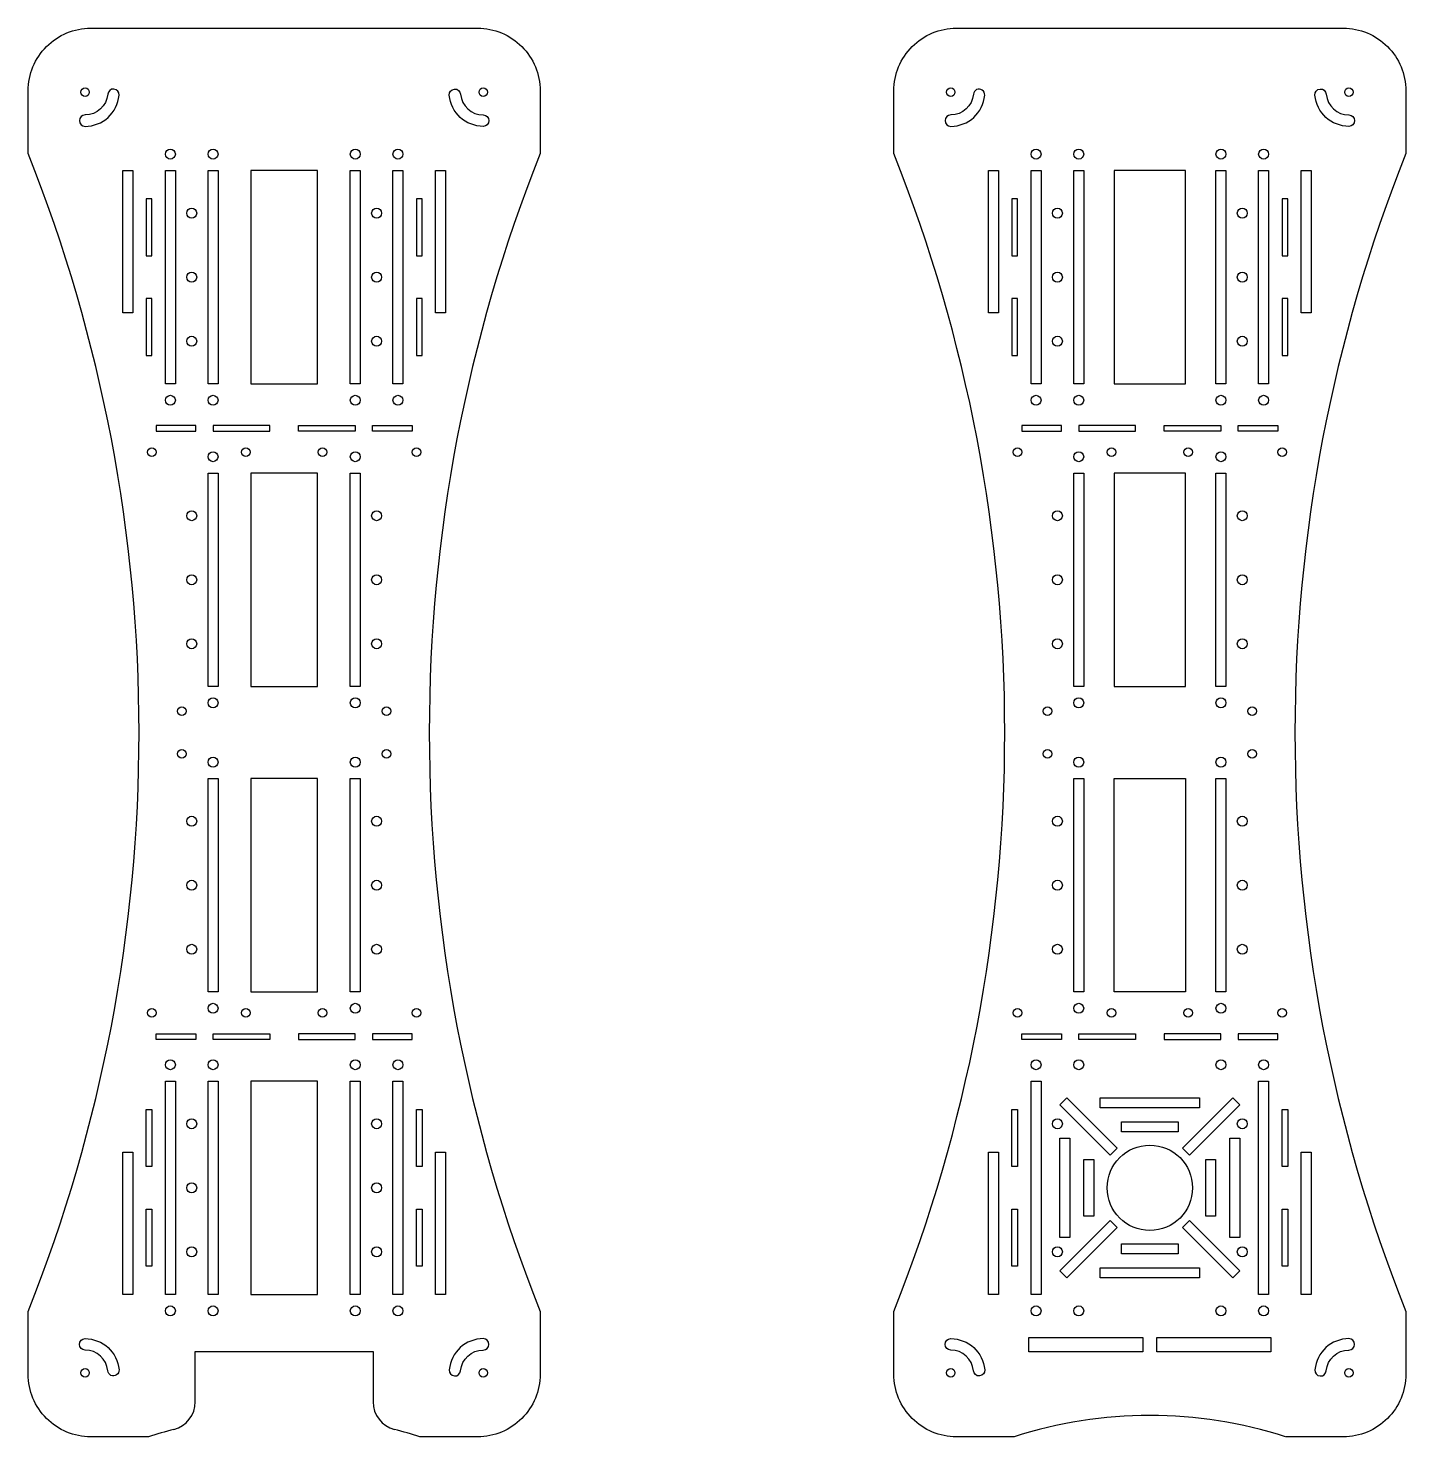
# Model space of a CAD drawing. Header units: inches. Extents: x 0 to 484, y 0 to 495.
import ezdxf

# ---------------------------------------------------------------- set-up
doc = ezdxf.new("R2010")
doc.units = ezdxf.units.IN
doc.header["$MEASUREMENT"] = 0
doc.layers.add('Attachment Grooves', color=2, linetype='Continuous', plot=False)
doc.layers.add('Support Holes', color=6, linetype='Continuous', plot=False)
doc.layers.add('Attachment Holes', color=1, linetype='Continuous')
doc.layers.add('Outline Cuts', color=5, linetype='Continuous')

msp = doc.modelspace()

# ---------------------------------------------------------------- linework, layer by layer
for centre in [(57.5, 430), (160, 22.5), (160, 22.5), (160, 22.5), (160, 22.5), (0, 0)]:
    msp.add_circle(centre, 0)
at = {"layer": 'Attachment Grooves'}
for points in [[(33.25, 395), (33.25, 445), (36.75, 445), (36.75, 395)], [(48.25, 370), (48.25, 445), (51.75, 445), (51.75, 370)], [(63.25, 370), (63.25, 445), (66.75, 445), (66.75, 370)], [(78.25, 445), (78.25, 370), (101.75, 370), (101.75, 445)], [(113.25, 370), (113.25, 445), (116.75, 445), (116.75, 370)], [(128.25, 370), (128.25, 445), (131.75, 445), (131.75, 370)], [(143.25, 395), (143.25, 445), (146.75, 445), (146.75, 395)], [(337.58, 395), (337.58, 445), (341.08, 445), (341.08, 395)], [(352.58, 370), (352.58, 445), (356.08, 445), (356.08, 370)], [(367.58, 370), (367.58, 445), (371.08, 445), (371.08, 370)], [(381.83, 445), (381.83, 370), (406.83, 370), (406.83, 445)], [(417.58, 370), (417.58, 445), (421.08, 445), (421.08, 370)], [(432.58, 370), (432.58, 445), (436.08, 445), (436.08, 370)], [(447.58, 395), (447.58, 445), (451.08, 445), (451.08, 395)], [(63.25, 263.67), (63.25, 338.67), (66.75, 338.67), (66.75, 263.67)], [(78.25, 338.67), (78.25, 263.67), (101.75, 263.67), (101.75, 338.67)], [(113.25, 263.67), (113.25, 338.67), (116.75, 338.67), (116.75, 263.67)], [(367.58, 263.67), (367.58, 338.67), (371.08, 338.67), (371.08, 263.67)], [(381.83, 338.67), (381.83, 263.67), (406.83, 263.67), (406.83, 338.67)], [(417.58, 263.67), (417.58, 338.67), (421.08, 338.67), (421.08, 263.67)], [(63.25, 156.33), (63.25, 231.33), (66.75, 231.33), (66.75, 156.33)], [(78.25, 231.33), (78.25, 156.33), (101.75, 156.33), (101.75, 231.33)], [(113.25, 156.33), (113.25, 231.33), (116.75, 231.33), (116.75, 156.33)], [(367.58, 156.33), (367.58, 231.33), (371.08, 231.33), (371.08, 156.33)], [(381.83, 156.33), (381.83, 231.33), (406.83, 231.33), (406.83, 156.33)], [(417.58, 156.33), (417.58, 231.33), (421.08, 231.33), (421.08, 156.33)], [(48.25, 50), (48.25, 125), (51.75, 125), (51.75, 50)], [(63.25, 50), (63.25, 125), (66.75, 125), (66.75, 50)], [(78.25, 125), (78.25, 50), (101.75, 50), (101.75, 125)], [(113.25, 50), (113.25, 125), (116.75, 125), (116.75, 50)], [(128.25, 50), (128.25, 125), (131.75, 125), (131.75, 50)], [(352.58, 50), (352.58, 125), (356.08, 125), (356.08, 50)], [(432.58, 50), (432.58, 125), (436.08, 125), (436.08, 50)], [(380.36, 98.99), (362.68, 116.67), (365.16, 119.14), (382.84, 101.47)], [(376.83, 119.14), (411.83, 119.14), (411.83, 115.64), (376.83, 115.64)], [(408.29, 98.99), (425.97, 116.67), (423.49, 119.14), (405.82, 101.47)], [(384.33, 110.64), (404.33, 110.64), (404.33, 107.14), (384.33, 107.14)], [(362.68, 70), (362.68, 105), (366.18, 105), (366.18, 70)], [(425.97, 105), (425.97, 70), (422.47, 70), (422.47, 105)], [(33.25, 50), (33.25, 100), (36.75, 100), (36.75, 50)], [(143.25, 50), (143.25, 100), (146.75, 100), (146.75, 50)], [(337.58, 50), (337.58, 100), (341.08, 100), (341.08, 50)], [(447.58, 50), (447.58, 100), (451.08, 100), (451.08, 50)], [(371.18, 77.5), (371.18, 97.5), (374.68, 97.5), (374.68, 77.5)], [(417.47, 97.5), (417.47, 77.5), (413.97, 77.5), (413.97, 97.5)], [(380.36, 76.01), (362.68, 58.33), (365.16, 55.86), (382.84, 73.53)], [(408.29, 76.01), (425.97, 58.33), (423.49, 55.86), (405.82, 73.53)], [(404.33, 64.36), (384.33, 64.36), (384.33, 67.86), (404.33, 67.86)], [(411.83, 55.86), (376.83, 55.86), (376.83, 59.36), (411.83, 59.36)], [(351.83, 29.86), (351.83, 34.86), (391.83, 34.86), (391.83, 29.86)], [(396.83, 29.86), (396.83, 34.86), (436.83, 34.86), (436.83, 29.86)]]:
    msp.add_lwpolyline(points, close=True, dxfattribs=at)
msp.add_circle((394.33, 87.5), 15, dxfattribs=at)
at = {"layer": 'Attachment Holes'}
for centre in [(50, 450.75), (65, 450.75), (115, 450.75), (130, 450.75), (354.33, 450.75), (369.33, 450.75), (419.33, 450.75), (434.33, 450.75), (57.5, 430), (122.5, 430), (361.83, 430), (426.83, 430), (57.5, 407.5), (122.5, 407.5), (361.83, 407.5), (426.83, 407.5), (57.5, 385), (122.5, 385), (361.83, 385), (426.83, 385), (50, 364.25), (65, 364.25), (115, 364.25), (130, 364.25), (354.33, 364.25), (369.33, 364.25), (419.33, 364.25), (434.33, 364.25), (65, 344.42), (115, 344.42), (369.33, 344.42), (419.33, 344.42), (57.5, 323.67), (122.5, 323.67), (361.83, 323.67), (426.83, 323.67), (57.5, 301.17), (122.5, 301.17), (361.83, 301.17), (426.83, 301.17), (57.5, 278.67), (122.5, 278.67), (361.83, 278.67), (426.83, 278.67), (65, 257.92), (115, 257.92), (369.33, 257.92), (419.33, 257.92), (65, 237.08), (115, 237.08), (369.33, 237.08), (419.33, 237.08), (57.5, 216.33), (122.5, 216.33), (361.83, 216.33), (426.83, 216.33), (57.5, 193.83), (122.5, 193.83), (361.83, 193.83), (426.83, 193.83), (57.5, 171.33), (122.5, 171.33), (361.83, 171.33), (426.83, 171.33), (65, 150.58), (115, 150.58), (369.33, 150.58), (419.33, 150.58), (50, 130.75), (65, 130.75), (115, 130.75), (130, 130.75), (354.33, 130.75), (369.33, 130.75), (419.33, 130.75), (434.33, 130.75), (57.5, 110), (122.5, 110), (361.83, 110), (426.83, 110), (57.5, 87.5), (122.5, 87.5), (57.5, 65), (122.5, 65), (361.83, 65), (426.83, 65), (50, 44.25), (65, 44.25), (115, 44.25), (130, 44.25), (354.33, 44.25), (369.33, 44.25), (419.33, 44.25), (434.33, 44.25)]:
    msp.add_circle(centre, 1.75, dxfattribs=at)
at = {"layer": 'Outline Cuts'}
for points in [[(0, 451), (0, 473, -0.414214), (22, 495), (158, 495, -0.414214), (180, 473), (180, 451)], [(304.33, 451), (304.33, 473, -0.414214), (326.33, 495), (462.33, 495, -0.414214), (484.33, 473), (484.33, 451)], [(0, 44, 0.191646), (0, 451)], [(180, 451, 0.191646), (180, 44)], [(304.33, 44, 0.191646), (304.33, 451)], [(484.33, 451, 0.191646), (484.33, 44)], [(42.25, 0), (22, 0, -0.414214), (0, 22), (0, 44)], [(180, 44), (180, 22, -0.414214), (158, 0), (137.75, 0)], [(346.58, 0), (326.33, 0, -0.414214), (304.33, 22), (304.33, 44)], [(484.33, 44), (484.33, 22, -0.414214), (462.33, 0), (442.08, 0)]]:
    msp.add_lwpolyline(points, format="xyb", dxfattribs=at)
for points in [[(20, 464.5, 1), (20, 460.5, 0.388879), (31.95, 471.45, 1), (27.97, 471.8, -0.388879)], [(160, 464.5, -1), (160, 460.5, -0.388879), (148.05, 471.45, -1), (152.03, 471.8, 0.388879)], [(324.33, 464.5, 1), (324.33, 460.5, 0.388879), (336.28, 471.45, 1), (332.3, 471.8, -0.388879)], [(464.33, 464.5, -1), (464.33, 460.5, -0.388879), (452.37, 471.45, -1), (456.36, 471.8, 0.388879)], [(20, 30.5, -1), (20, 34.5, -0.388879), (31.95, 23.55, -1), (27.97, 23.2, 0.388879)], [(160, 30.5, 1), (160, 34.5, 0.388879), (148.05, 23.55, 1), (152.03, 23.2, -0.388879)], [(324.33, 30.5, -1), (324.33, 34.5, -0.388879), (336.28, 23.55, -1), (332.3, 23.2, 0.388879)], [(464.33, 30.5, 1), (464.33, 34.5, 0.388879), (452.37, 23.55, 1), (456.36, 23.2, -0.388879)]]:
    msp.add_lwpolyline(points, format="xyb", close=True, dxfattribs=at)
msp.add_lwpolyline([(58.75, 12.29), (58.75, 30), (121.25, 30), (121.25, 12.29)], dxfattribs=at)
for centre, radius, start, end in [((48.75, 12.29), 10, 284.4102, 0), ((131.25, 12.29), 10, 180, 255.5898), ((394.33, -148.25), 155.75, 72.1472, 107.8528), ((90, -148.25), 155.75, 104.4102, 107.8528), ((90, -148.25), 155.75, 72.1472, 75.5898)]:
    msp.add_arc(centre, radius, start, end, dxfattribs=at)
at = {"layer": 'Support Holes'}
for points in [[(41.5, 435), (41.5, 415), (43.5, 415), (43.5, 435)], [(136.5, 435), (136.5, 415), (138.5, 415), (138.5, 435)], [(345.83, 435), (345.83, 415), (347.83, 415), (347.83, 435)], [(440.83, 435), (440.83, 415), (442.83, 415), (442.83, 435)], [(41.5, 400), (41.5, 380), (43.5, 380), (43.5, 400)], [(136.5, 400), (136.5, 380), (138.5, 380), (138.5, 400)], [(345.83, 400), (345.83, 380), (347.83, 380), (347.83, 400)], [(440.83, 400), (440.83, 380), (442.83, 380), (442.83, 400)], [(45, 355.33), (45, 353.33), (59, 353.33), (59, 355.33)], [(65, 355.33), (65, 353.33), (85, 353.33), (85, 355.33)], [(115, 355.33), (115, 353.33), (95, 353.33), (95, 355.33)], [(135, 355.33), (135, 353.33), (121, 353.33), (121, 355.33)], [(349.33, 355.33), (349.33, 353.33), (363.33, 353.33), (363.33, 355.33)], [(369.33, 355.33), (369.33, 353.33), (389.33, 353.33), (389.33, 355.33)], [(419.33, 355.33), (419.33, 353.33), (399.33, 353.33), (399.33, 355.33)], [(439.33, 355.33), (439.33, 353.33), (425.33, 353.33), (425.33, 355.33)], [(45, 139.67), (45, 141.67), (59, 141.67), (59, 139.67)], [(65, 139.67), (65, 141.67), (85, 141.67), (85, 139.67)], [(115, 139.67), (115, 141.67), (95, 141.67), (95, 139.67)], [(135, 139.67), (135, 141.67), (121, 141.67), (121, 139.67)], [(349.33, 139.67), (349.33, 141.67), (363.33, 141.67), (363.33, 139.67)], [(369.33, 139.67), (369.33, 141.67), (389.33, 141.67), (389.33, 139.67)], [(419.33, 139.67), (419.33, 141.67), (399.33, 141.67), (399.33, 139.67)], [(439.33, 139.67), (439.33, 141.67), (425.33, 141.67), (425.33, 139.67)], [(41.5, 95), (41.5, 115), (43.5, 115), (43.5, 95)], [(136.5, 95), (136.5, 115), (138.5, 115), (138.5, 95)], [(345.83, 95), (345.83, 115), (347.83, 115), (347.83, 95)], [(440.83, 95), (440.83, 115), (442.83, 115), (442.83, 95)], [(41.5, 60), (41.5, 80), (43.5, 80), (43.5, 60)], [(136.5, 60), (136.5, 80), (138.5, 80), (138.5, 60)], [(345.83, 60), (345.83, 80), (347.83, 80), (347.83, 60)], [(440.83, 60), (440.83, 80), (442.83, 80), (442.83, 60)]]:
    msp.add_lwpolyline(points, close=True, dxfattribs=at)
for centre in [(20, 472.5), (160, 472.5), (324.33, 472.5), (464.33, 472.5), (43.5, 346), (76.5, 346), (103.5, 346), (136.5, 346), (347.83, 346), (380.83, 346), (407.83, 346), (440.83, 346), (54, 255), (126, 255), (358.33, 255), (430.33, 255), (54, 240), (126, 240), (358.33, 240), (430.33, 240), (43.5, 149), (76.5, 149), (103.5, 149), (136.5, 149), (347.83, 149), (380.83, 149), (407.83, 149), (440.83, 149), (20, 22.5), (160, 22.5), (324.33, 22.5), (464.33, 22.5)]:
    msp.add_circle(centre, 1.5, dxfattribs=at)

doc.saveas('drawing.dxf')
